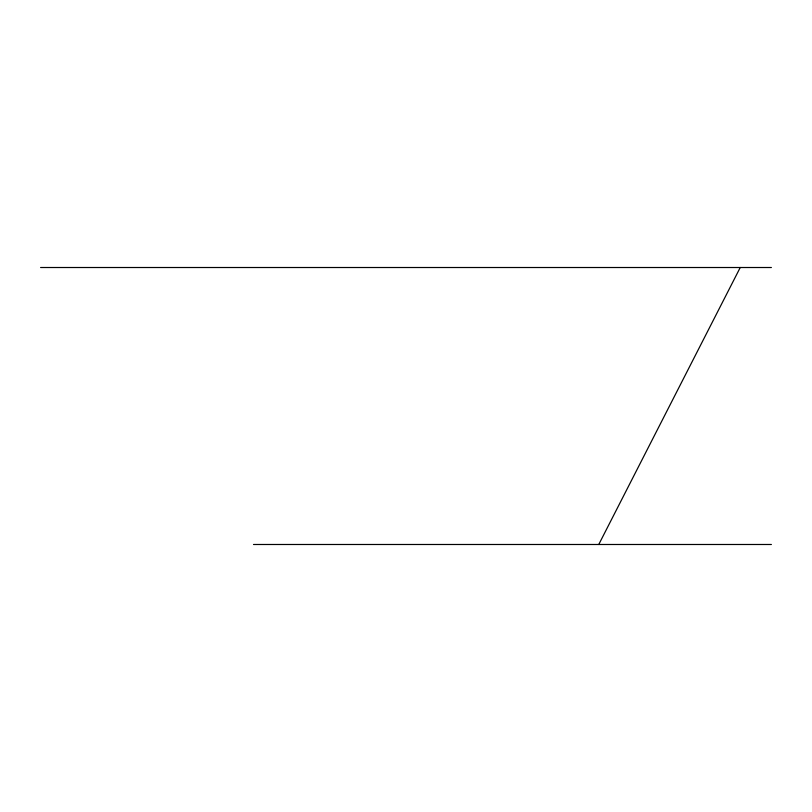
<?xml version="1.0" encoding="UTF-8"?>
<svg xmlns="http://www.w3.org/2000/svg" width="812" height="812" viewBox="0 0 812 812"><rect width="100%" height="100%" fill="white"/><g stroke="black" fill="none" stroke-linecap="round" stroke-linejoin="round"><path stroke-width="1.22" d="M598.769 544.487L740.239 267.513M40.6 267.513L771.4 267.513M253.506 544.487L771.4 544.487"/></g></svg>
